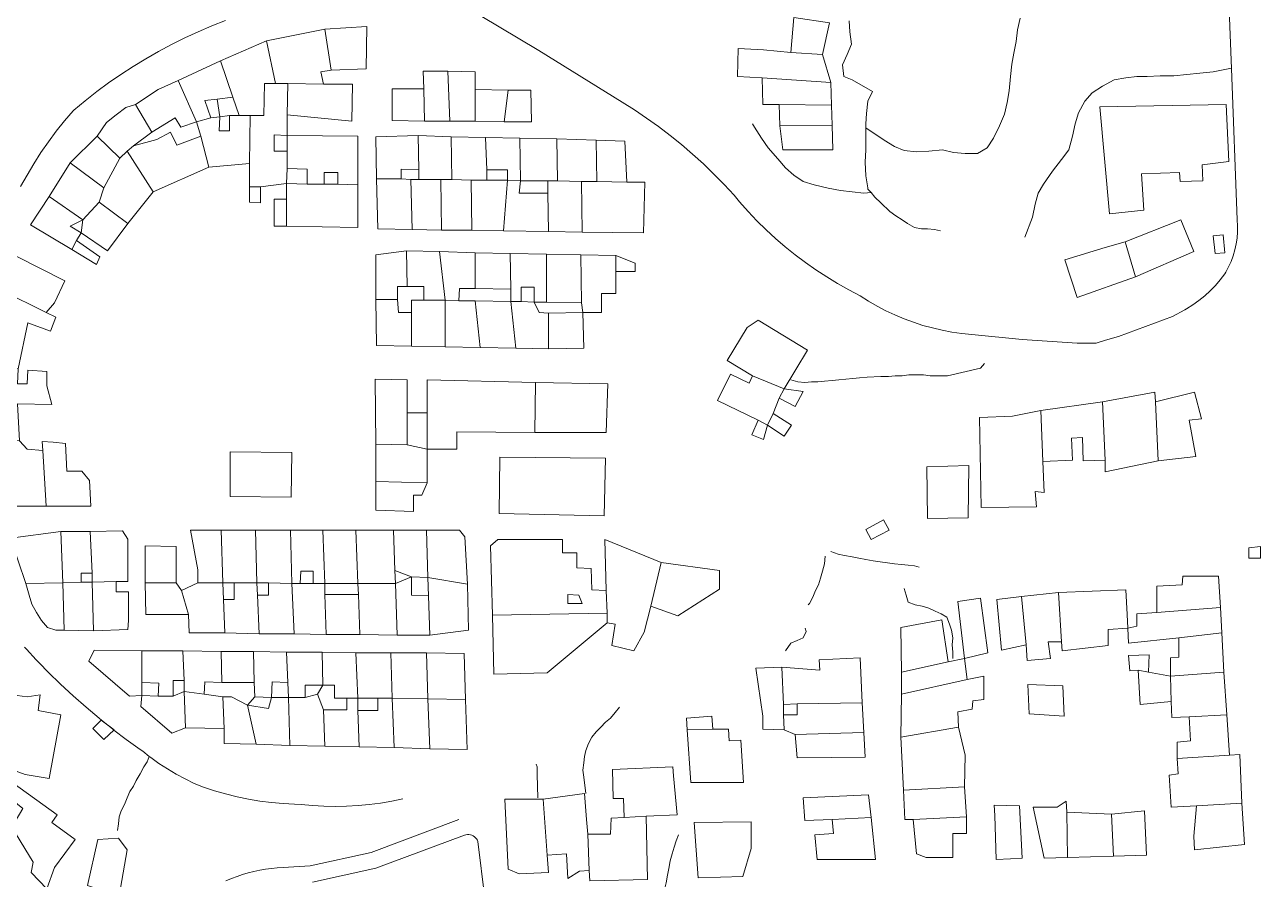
# Model space of a CAD drawing. Header units: inches. Extents: x 1138763 to 1140867, y 1050756 to 1053008.
# Drawn here: x 1139711.1 to 1139935.8, y 1051789.4 to 1051945.1 of the extents above; entities that cross this region are included whole.
import ezdxf

# ---------------------------------------------------------------- set-up
doc = ezdxf.new("R2010")
doc.units = ezdxf.units.IN
doc.header["$MEASUREMENT"] = 0
for name, color, linetype, lineweight in [('LimEdif_AM', 44, 'Continuous', 5), ('ViaPrin_AM', 1, 'Continuous', 15), ('ViaSec_AM', 1, 'Continuous', 18)]:
    doc.layers.add(name, color=color, linetype=linetype, lineweight=lineweight)

msp = doc.modelspace()

# ---------------------------------------------------------------- linework, layer by layer
at = {"layer": 'LimEdif_AM'}
for points in [[(1139755.19, 1051942.12), (1139765.81, 1051944.25), (1139766.94, 1051936.75), (1139765.06, 1051936.5), (1139765.56, 1051934.25), (1139759.06, 1051934.37), (1139756.81, 1051934.37), (1139755.19, 1051942.12)], [(1139765.81, 1051944.25), (1139773.44, 1051944.75), (1139773.31, 1051937), (1139766.94, 1051936.75), (1139765.81, 1051944.25)], [(1139857.69, 1051945.37), (1139856.44, 1051939.62), (1139850.69, 1051940), (1139851.19, 1051946.37), (1139857.69, 1051945.37)], [(1139746.81, 1051938.5), (1139755.19, 1051942.12), (1139756.81, 1051934.37), (1139754.81, 1051934.37), (1139754.69, 1051928.5), (1139752.19, 1051928.5), (1139750.19, 1051928.5), (1139749.06, 1051931.87), (1139746.81, 1051938.5)], [(1139856.44, 1051939.62), (1139857.94, 1051934.5), (1139845.44, 1051935.37), (1139840.94, 1051935.62), (1139841.06, 1051940.75), (1139845.69, 1051940.5), (1139850.69, 1051940), (1139856.44, 1051939.62)], [(1139739.06, 1051934.87), (1139746.81, 1051938.5), (1139749.06, 1051931.87), (1139746.19, 1051931.5), (1139743.94, 1051931.25), (1139745.06, 1051928.12), (1139742.44, 1051927.37), (1139739.06, 1051934.87)], [(1139783.81, 1051933.37), (1139783.69, 1051936.62), (1139788.19, 1051936.62), (1139788.56, 1051927.5), (1139783.94, 1051927.5), (1139783.81, 1051933.37)], [(1139788.19, 1051936.62), (1139793.19, 1051936.5), (1139793.19, 1051933.25), (1139793.19, 1051927.5), (1139788.56, 1051927.5), (1139788.19, 1051936.62)], [(1139857.94, 1051934.5), (1139858.06, 1051930.37), (1139848.56, 1051930.5), (1139845.56, 1051930.5), (1139845.44, 1051935.37), (1139857.94, 1051934.5)], [(1139731.31, 1051930.5), (1139735.44, 1051933.25), (1139739.06, 1051934.87), (1139742.44, 1051927.37), (1139739.56, 1051926.37), (1139738.56, 1051928.12), (1139734.31, 1051925.5), (1139731.31, 1051930.5)], [(1139759.06, 1051934.37), (1139758.94, 1051928.62), (1139758.94, 1051924.87), (1139756.56, 1051925), (1139756.56, 1051922), (1139758.94, 1051922), (1139758.94, 1051918.87), (1139758.81, 1051916.12), (1139754.06, 1051915.5), (1139752.06, 1051915.5), (1139752.06, 1051919.75), (1139752.19, 1051928.5), (1139754.69, 1051928.5), (1139754.81, 1051934.37), (1139756.81, 1051934.37), (1139759.06, 1051934.37)], [(1139765.56, 1051934.25), (1139767.31, 1051934.25), (1139770.81, 1051934.25), (1139770.69, 1051927.5), (1139758.94, 1051928.62), (1139759.06, 1051934.37), (1139765.56, 1051934.25)], [(1139783.94, 1051927.5), (1139778.06, 1051927.62), (1139778.06, 1051933.37), (1139783.81, 1051933.37), (1139783.94, 1051927.5)], [(1139793.19, 1051933.25), (1139799.19, 1051933.12), (1139798.44, 1051927.37), (1139793.19, 1051927.5), (1139793.19, 1051933.25)], [(1139799.19, 1051933.12), (1139803.31, 1051933.12), (1139803.44, 1051927.37), (1139798.44, 1051927.37), (1139799.19, 1051933.12)], [(1139746.69, 1051928.25), (1139745.06, 1051928.12), (1139743.94, 1051931.25), (1139746.19, 1051931.5), (1139746.69, 1051928.25)], [(1139749.06, 1051931.87), (1139750.19, 1051928.5), (1139748.44, 1051928.5), (1139746.69, 1051928.25), (1139746.19, 1051931.5), (1139749.06, 1051931.87)], [(1139734.31, 1051925.5), (1139730.94, 1051923), (1139729.81, 1051922), (1139728.44, 1051920.75), (1139724.31, 1051924.75), (1139726.06, 1051927.25), (1139727.81, 1051928.62), (1139729.56, 1051930), (1139731.31, 1051930.5), (1139734.31, 1051925.5)], [(1139750.19, 1051928.5), (1139752.19, 1051928.5), (1139752.06, 1051919.75), (1139744.69, 1051919.12), (1139743.19, 1051924.75), (1139742.44, 1051927.37), (1139745.06, 1051928.12), (1139746.69, 1051928.25), (1139746.56, 1051925.75), (1139748.44, 1051925.75), (1139748.44, 1051928.5), (1139750.19, 1051928.5)], [(1139748.44, 1051928.5), (1139748.44, 1051925.75), (1139746.56, 1051925.75), (1139746.69, 1051928.25), (1139748.44, 1051928.5)], [(1139858.06, 1051930.37), (1139858.19, 1051926.75), (1139848.69, 1051926.62), (1139848.56, 1051930.5), (1139858.06, 1051930.37)], [(1139908.69, 1051910.62), (1139906.94, 1051930.12), (1139929.94, 1051930.5), (1139930.44, 1051920.12), (1139925.56, 1051919.5), (1139925.69, 1051916.62), (1139921.56, 1051916.5), (1139921.44, 1051918.12), (1139914.56, 1051917.87), (1139914.94, 1051911.25), (1139908.69, 1051910.62)], [(1139742.44, 1051927.37), (1139743.19, 1051924.75), (1139738.81, 1051923.12), (1139737.69, 1051925.5), (1139735.19, 1051924.12), (1139730.94, 1051923), (1139734.31, 1051925.5), (1139738.56, 1051928.12), (1139739.56, 1051926.37), (1139742.44, 1051927.37)], [(1139858.19, 1051926.75), (1139858.31, 1051922.25), (1139849.19, 1051922.25), (1139848.69, 1051926.62), (1139858.19, 1051926.75)], [(1139728.44, 1051920.75), (1139725.56, 1051915.37), (1139719.44, 1051919.87), (1139724.31, 1051924.75), (1139728.44, 1051920.75)], [(1139743.19, 1051924.75), (1139744.69, 1051919.12), (1139734.56, 1051914.62), (1139729.81, 1051922), (1139730.94, 1051923), (1139735.19, 1051924.12), (1139737.69, 1051925.5), (1139738.81, 1051923.12), (1139743.19, 1051924.75)], [(1139758.94, 1051924.87), (1139758.94, 1051922), (1139756.56, 1051922), (1139756.56, 1051925), (1139758.94, 1051924.87)], [(1139758.94, 1051924.87), (1139771.81, 1051924.75), (1139771.81, 1051915.87), (1139768.19, 1051916), (1139768.19, 1051918.12), (1139765.69, 1051918.12), (1139765.69, 1051916), (1139762.56, 1051916), (1139762.56, 1051918.75), (1139758.94, 1051918.87), (1139758.94, 1051922), (1139758.94, 1051924.87)], [(1139782.81, 1051924.87), (1139782.94, 1051918.62), (1139779.69, 1051918.75), (1139779.69, 1051917), (1139775.19, 1051917), (1139775.06, 1051924.62), (1139782.81, 1051924.87)], [(1139782.81, 1051924.87), (1139788.81, 1051924.62), (1139788.94, 1051916.87), (1139786.94, 1051916.87), (1139782.94, 1051916.87), (1139782.94, 1051918.62), (1139782.81, 1051924.87)], [(1139788.81, 1051924.62), (1139795.06, 1051924.5), (1139795.31, 1051918.62), (1139795.31, 1051916.75), (1139792.44, 1051916.75), (1139788.94, 1051916.87), (1139788.81, 1051924.62)], [(1139795.06, 1051924.5), (1139801.31, 1051924.37), (1139801.44, 1051916.62), (1139799.06, 1051916.75), (1139799.06, 1051918.62), (1139795.31, 1051918.62), (1139795.06, 1051924.5)], [(1139801.31, 1051924.37), (1139808.06, 1051924.25), (1139808.19, 1051916.62), (1139806.44, 1051916.62), (1139801.44, 1051916.62), (1139801.31, 1051924.37)], [(1139808.06, 1051924.25), (1139815.19, 1051924), (1139815.31, 1051916.5), (1139812.56, 1051916.5), (1139808.19, 1051916.62), (1139808.06, 1051924.25)], [(1139815.19, 1051924), (1139820.44, 1051923.87), (1139820.81, 1051916.37), (1139815.31, 1051916.5), (1139815.19, 1051924)], [(1139729.81, 1051922), (1139734.56, 1051914.62), (1139729.94, 1051908.87), (1139724.69, 1051912.75), (1139725.56, 1051915.37), (1139728.44, 1051920.75), (1139729.81, 1051922)], [(1139725.56, 1051915.37), (1139724.69, 1051912.75), (1139721.69, 1051909.5), (1139715.56, 1051913.75), (1139719.44, 1051919.87), (1139725.56, 1051915.37)], [(1139758.94, 1051918.87), (1139762.56, 1051918.75), (1139762.56, 1051916), (1139758.81, 1051916.12), (1139758.94, 1051918.87)], [(1139768.19, 1051916), (1139765.69, 1051916), (1139765.69, 1051918.12), (1139768.19, 1051918.12), (1139768.19, 1051916)], [(1139782.94, 1051918.62), (1139782.94, 1051916.87), (1139781.44, 1051916.87), (1139779.69, 1051917), (1139779.69, 1051918.75), (1139782.94, 1051918.62)], [(1139795.31, 1051918.62), (1139799.06, 1051918.62), (1139799.06, 1051916.75), (1139795.31, 1051916.75), (1139795.31, 1051918.62)], [(1139754.06, 1051915.5), (1139754.06, 1051912.62), (1139752.06, 1051912.75), (1139752.06, 1051915.5), (1139754.06, 1051915.5)], [(1139762.56, 1051916), (1139765.69, 1051916), (1139768.19, 1051916), (1139771.81, 1051915.87), (1139771.81, 1051908.12), (1139758.81, 1051908.37), (1139758.81, 1051913.25), (1139758.81, 1051916.12), (1139762.56, 1051916)], [(1139779.69, 1051917), (1139781.44, 1051916.87), (1139781.69, 1051907.75), (1139775.44, 1051907.87), (1139775.19, 1051917), (1139779.69, 1051917)], [(1139782.94, 1051916.87), (1139786.94, 1051916.87), (1139787.06, 1051907.62), (1139781.69, 1051907.75), (1139781.44, 1051916.87), (1139782.94, 1051916.87)], [(1139788.94, 1051916.87), (1139792.44, 1051916.75), (1139792.56, 1051907.62), (1139787.06, 1051907.62), (1139786.94, 1051916.87), (1139788.94, 1051916.87)], [(1139795.31, 1051916.75), (1139799.06, 1051916.75), (1139798.31, 1051907.5), (1139792.56, 1051907.62), (1139792.44, 1051916.75), (1139795.31, 1051916.75)], [(1139801.44, 1051916.62), (1139801.19, 1051914.37), (1139806.44, 1051914.37), (1139806.56, 1051907.37), (1139798.31, 1051907.5), (1139799.06, 1051916.75), (1139801.44, 1051916.62)], [(1139806.44, 1051916.62), (1139806.44, 1051914.37), (1139801.19, 1051914.37), (1139801.44, 1051916.62), (1139806.44, 1051916.62)], [(1139808.19, 1051916.62), (1139812.56, 1051916.5), (1139812.69, 1051907.25), (1139806.56, 1051907.37), (1139806.44, 1051914.37), (1139806.44, 1051916.62), (1139808.19, 1051916.62)], [(1139815.31, 1051916.5), (1139820.81, 1051916.37), (1139824.06, 1051916.37), (1139823.81, 1051907.12), (1139812.69, 1051907.25), (1139812.56, 1051916.5), (1139815.31, 1051916.5)], [(1139721.69, 1051909.5), (1139719.44, 1051908.37), (1139721.44, 1051907.12), (1139720.56, 1051905.75), (1139719.69, 1051904.12), (1139712.19, 1051908.62), (1139715.56, 1051913.75), (1139721.69, 1051909.5)], [(1139724.69, 1051912.75), (1139729.94, 1051908.87), (1139726.19, 1051903.87), (1139721.44, 1051907.12), (1139721.69, 1051909.5), (1139724.69, 1051912.75)], [(1139758.81, 1051908.37), (1139756.56, 1051908.37), (1139756.56, 1051913.25), (1139758.81, 1051913.25), (1139758.81, 1051908.37)], [(1139721.44, 1051907.12), (1139719.44, 1051908.37), (1139721.69, 1051909.5), (1139721.44, 1051907.12)], [(1139911.56, 1051905.5), (1139921.69, 1051909.5), (1139924.06, 1051903.75), (1139913.44, 1051899.12), (1139911.56, 1051905.5)], [(1139927.94, 1051903.37), (1139927.56, 1051906.62), (1139929.44, 1051906.75), (1139929.69, 1051903.5), (1139927.94, 1051903.37)], [(1139720.56, 1051905.75), (1139724.81, 1051902.75), (1139724.19, 1051901.37), (1139719.69, 1051904.12), (1139720.56, 1051905.75)], [(1139780.69, 1051903.87), (1139780.81, 1051897.37), (1139779.06, 1051897.37), (1139779.06, 1051895), (1139775.06, 1051895), (1139775.06, 1051903.12), (1139780.69, 1051903.87)], [(1139780.69, 1051903.87), (1139786.69, 1051903.75), (1139787.69, 1051894.87), (1139783.81, 1051894.87), (1139783.81, 1051897.37), (1139780.81, 1051897.37), (1139780.69, 1051903.87)], [(1139786.69, 1051903.75), (1139793.19, 1051903.5), (1139793.19, 1051897), (1139790.31, 1051897), (1139790.19, 1051894.75), (1139787.69, 1051894.87), (1139786.69, 1051903.75)], [(1139913.44, 1051899.12), (1139902.81, 1051895.37), (1139900.56, 1051902.25), (1139907.94, 1051904.5), (1139911.56, 1051905.5), (1139913.44, 1051899.12)], [(1139706.94, 1051896.62), (1139709.56, 1051902.87), (1139718.44, 1051898.37), (1139716.56, 1051894.37), (1139715.06, 1051892.62), (1139706.94, 1051896.62)], [(1139793.19, 1051903.5), (1139799.56, 1051903.37), (1139799.69, 1051896.87), (1139793.19, 1051897), (1139793.19, 1051903.5)], [(1139799.56, 1051903.37), (1139806.19, 1051903.25), (1139806.19, 1051894.5), (1139803.94, 1051894.5), (1139803.94, 1051897.25), (1139801.56, 1051897.25), (1139801.56, 1051894.62), (1139799.69, 1051894.62), (1139799.69, 1051896.87), (1139799.56, 1051903.37)], [(1139806.19, 1051903.25), (1139812.44, 1051903.12), (1139812.56, 1051894.37), (1139806.19, 1051894.5), (1139806.19, 1051903.25)], [(1139812.44, 1051903.12), (1139818.81, 1051903), (1139818.81, 1051900.12), (1139818.81, 1051896.12), (1139816.19, 1051896.12), (1139816.19, 1051892.62), (1139812.81, 1051892.62), (1139812.56, 1051894.37), (1139812.44, 1051903.12)], [(1139818.81, 1051903), (1139822.31, 1051901.62), (1139822.31, 1051900.12), (1139818.81, 1051900.12), (1139818.81, 1051903)], [(1139780.81, 1051897.37), (1139783.81, 1051897.37), (1139783.81, 1051894.87), (1139781.56, 1051894.87), (1139781.56, 1051892.62), (1139779.19, 1051892.62), (1139779.06, 1051895), (1139779.06, 1051897.37), (1139780.81, 1051897.37)], [(1139799.69, 1051896.87), (1139799.69, 1051894.62), (1139793.19, 1051894.75), (1139790.19, 1051894.75), (1139790.31, 1051897), (1139793.19, 1051897), (1139799.69, 1051896.87)], [(1139803.94, 1051894.5), (1139801.56, 1051894.62), (1139801.56, 1051897.25), (1139803.94, 1051897.25), (1139803.94, 1051894.5)], [(1139715.06, 1051892.62), (1139716.81, 1051891.75), (1139715.81, 1051889.25), (1139711.69, 1051890.75), (1139709.94, 1051882.37), (1139704.06, 1051882.75), (1139706.94, 1051896.62), (1139715.06, 1051892.62)], [(1139779.06, 1051895), (1139779.19, 1051892.62), (1139781.56, 1051892.62), (1139781.56, 1051886.5), (1139775.19, 1051886.62), (1139775.06, 1051895), (1139779.06, 1051895)], [(1139787.69, 1051894.87), (1139787.69, 1051886.37), (1139781.56, 1051886.5), (1139781.56, 1051892.62), (1139781.56, 1051894.87), (1139783.81, 1051894.87), (1139787.69, 1051894.87)], [(1139790.19, 1051894.75), (1139793.19, 1051894.75), (1139794.06, 1051886.25), (1139787.69, 1051886.37), (1139787.69, 1051894.87), (1139790.19, 1051894.75)], [(1139799.69, 1051894.62), (1139800.56, 1051886.12), (1139794.06, 1051886.25), (1139793.19, 1051894.75), (1139799.69, 1051894.62)], [(1139801.56, 1051894.62), (1139803.94, 1051894.5), (1139804.81, 1051892.62), (1139806.56, 1051892.5), (1139806.56, 1051886), (1139800.56, 1051886.12), (1139799.69, 1051894.62), (1139801.56, 1051894.62)], [(1139806.19, 1051894.5), (1139812.56, 1051894.37), (1139812.81, 1051892.62), (1139806.56, 1051892.5), (1139804.81, 1051892.62), (1139803.94, 1051894.5), (1139806.19, 1051894.5)], [(1139812.81, 1051892.62), (1139812.94, 1051886.12), (1139806.56, 1051886), (1139806.56, 1051892.5), (1139812.81, 1051892.62)], [(1139843.69, 1051881.12), (1139839.06, 1051883.87), (1139842.69, 1051889.87), (1139844.69, 1051891.25), (1139853.69, 1051885.75), (1139849.44, 1051878.75), (1139843.69, 1051881.12)], [(1139709.94, 1051882.37), (1139709.81, 1051879.62), (1139711.56, 1051879.62), (1139711.69, 1051882.12), (1139715.19, 1051881.87), (1139715.19, 1051879.25), (1139716.06, 1051875.87), (1139709.81, 1051876), (1139710.19, 1051869.25), (1139704.44, 1051869.5), (1139703.94, 1051877.62), (1139704.06, 1051882.75), (1139709.94, 1051882.37)], [(1139849.44, 1051878.75), (1139848.56, 1051877), (1139847.44, 1051874.25), (1139846.44, 1051872.12), (1139844.69, 1051873), (1139837.31, 1051876.62), (1139839.69, 1051881.37), (1139843.06, 1051879.75), (1139843.69, 1051881.12), (1139849.44, 1051878.75)], [(1139775.06, 1051868.62), (1139774.94, 1051880.5), (1139780.81, 1051880.37), (1139780.81, 1051874.37), (1139780.81, 1051868.5), (1139775.06, 1051868.62)], [(1139784.44, 1051874.37), (1139784.44, 1051880.37), (1139804.19, 1051879.87), (1139804.06, 1051870.75), (1139789.81, 1051870.87), (1139789.81, 1051867.75), (1139784.44, 1051867.75), (1139784.44, 1051874.37)], [(1139804.19, 1051879.87), (1139817.31, 1051879.62), (1139817.06, 1051870.75), (1139804.06, 1051870.75), (1139804.19, 1051879.87)], [(1139849.44, 1051878.75), (1139852.94, 1051878.25), (1139851.44, 1051875.5), (1139848.56, 1051877), (1139849.44, 1051878.75)], [(1139907.44, 1051876.37), (1139916.94, 1051878.12), (1139917.06, 1051876.37), (1139917.56, 1051865.62), (1139907.94, 1051863.62), (1139907.94, 1051865.75), (1139907.44, 1051876.37)], [(1139917.06, 1051876.37), (1139924.19, 1051878.12), (1139925.44, 1051873.25), (1139923.19, 1051873), (1139924.44, 1051866.37), (1139917.56, 1051865.62), (1139917.06, 1051876.37)], [(1139896.56, 1051865.5), (1139896.81, 1051859.87), (1139895.19, 1051860), (1139895.44, 1051857.25), (1139885.31, 1051857.12), (1139885.06, 1051873.5), (1139891.06, 1051873.75), (1139896.19, 1051874.75), (1139896.56, 1051865.5)], [(1139896.19, 1051874.75), (1139907.44, 1051876.37), (1139907.94, 1051865.75), (1139903.94, 1051865.62), (1139903.81, 1051869.87), (1139901.81, 1051869.75), (1139901.94, 1051865.75), (1139896.56, 1051865.5), (1139896.19, 1051874.75)], [(1139780.81, 1051874.37), (1139784.44, 1051874.37), (1139784.44, 1051867.75), (1139780.81, 1051868.5), (1139780.81, 1051874.37)], [(1139846.44, 1051872.12), (1139845.69, 1051869.5), (1139843.56, 1051870.37), (1139844.69, 1051873), (1139846.44, 1051872.12)], [(1139847.44, 1051874.25), (1139850.81, 1051872.12), (1139849.44, 1051870.12), (1139846.44, 1051872.12), (1139847.44, 1051874.25)], [(1139710.19, 1051869.25), (1139711.56, 1051867.75), (1139714.44, 1051867.5), (1139715.06, 1051857.37), (1139706.31, 1051857.37), (1139705.19, 1051863.12), (1139704.44, 1051869.5), (1139710.19, 1051869.25)], [(1139714.44, 1051867.5), (1139714.31, 1051869.12), (1139716.31, 1051869), (1139718.56, 1051868.75), (1139718.81, 1051863.75), (1139721.56, 1051863.75), (1139722.94, 1051862), (1139723.19, 1051857.37), (1139715.06, 1051857.37), (1139714.44, 1051867.5)], [(1139780.81, 1051868.5), (1139784.44, 1051867.75), (1139784.44, 1051861.62), (1139775.06, 1051861.87), (1139775.06, 1051868.62), (1139780.81, 1051868.5)], [(1139759.69, 1051859), (1139748.56, 1051859.12), (1139748.56, 1051867.25), (1139759.81, 1051867.12), (1139759.69, 1051859)], [(1139816.69, 1051855.62), (1139797.56, 1051856), (1139797.69, 1051866.25), (1139816.94, 1051866.12), (1139816.69, 1051855.62)], [(1139875.56, 1051855.12), (1139875.44, 1051864.5), (1139883.06, 1051864.75), (1139882.94, 1051855.25), (1139875.56, 1051855.12)], [(1139784.44, 1051861.62), (1139783.44, 1051859.37), (1139781.94, 1051859.37), (1139781.94, 1051856.37), (1139775.06, 1051856.62), (1139775.06, 1051861.87), (1139784.44, 1051861.62)], [(1139865.31, 1051851.25), (1139864.31, 1051853.12), (1139867.56, 1051854.87), (1139868.56, 1051853), (1139865.31, 1051851.25)], [(1139717.69, 1051852.75), (1139718.06, 1051843.37), (1139711.31, 1051843.25), (1139708.56, 1051851.5), (1139717.69, 1051852.75)], [(1139717.69, 1051852.75), (1139723.06, 1051852.75), (1139723.44, 1051845.12), (1139721.44, 1051845.12), (1139721.44, 1051843.5), (1139718.06, 1051843.37), (1139717.69, 1051852.75)], [(1139723.44, 1051845.12), (1139723.06, 1051852.75), (1139728.94, 1051852.87), (1139729.94, 1051851.37), (1139729.94, 1051843.62), (1139727.81, 1051843.62), (1139723.44, 1051843.5), (1139723.44, 1051845.12)], [(1139742.69, 1051843.37), (1139742.69, 1051845.75), (1139741.31, 1051853), (1139746.94, 1051853), (1139747.19, 1051843.37), (1139742.69, 1051843.37)], [(1139746.94, 1051853), (1139753.19, 1051853), (1139753.44, 1051843.37), (1139749.31, 1051843.37), (1139747.19, 1051843.37), (1139746.94, 1051853)], [(1139753.19, 1051853), (1139759.56, 1051853), (1139759.81, 1051843.25), (1139755.56, 1051843.37), (1139753.44, 1051843.37), (1139753.19, 1051853)], [(1139759.56, 1051853), (1139765.44, 1051853), (1139765.81, 1051843.25), (1139763.69, 1051843.25), (1139763.69, 1051845.5), (1139761.44, 1051845.5), (1139761.31, 1051843.25), (1139759.81, 1051843.25), (1139759.56, 1051853)], [(1139765.44, 1051853), (1139771.44, 1051853), (1139771.81, 1051843.25), (1139765.81, 1051843.25), (1139765.44, 1051853)], [(1139771.44, 1051853), (1139778.31, 1051853), (1139778.56, 1051845.62), (1139778.69, 1051843.25), (1139771.81, 1051843.25), (1139771.44, 1051853)], [(1139778.31, 1051853), (1139784.31, 1051853), (1139784.56, 1051844.37), (1139781.56, 1051844.5), (1139778.56, 1051845.62), (1139778.31, 1051853)], [(1139784.31, 1051853), (1139790.31, 1051853), (1139791.31, 1051851.75), (1139791.81, 1051843.12), (1139784.56, 1051844.37), (1139784.31, 1051853)], [(1139733.06, 1051843.37), (1139733.06, 1051850.12), (1139738.69, 1051850), (1139738.69, 1051843.37), (1139733.06, 1051843.37)], [(1139817.06, 1051842), (1139817.19, 1051837.87), (1139796.31, 1051837.5), (1139795.94, 1051850.12), (1139797.31, 1051851.25), (1139809.06, 1051851.25), (1139809.06, 1051848.87), (1139811.69, 1051848.87), (1139811.69, 1051846.12), (1139814.31, 1051846), (1139814.44, 1051842.12), (1139817.06, 1051842)], [(1139817.06, 1051842), (1139816.81, 1051851.25), (1139827.06, 1051847.12), (1139825.19, 1051839.12), (1139823.94, 1051834.37), (1139822.06, 1051831), (1139818.06, 1051832), (1139818.69, 1051835.87), (1139817.19, 1051836.12), (1139817.19, 1051837.87), (1139817.06, 1051842)], [(1139936.19, 1051847.87), (1139934.06, 1051847.87), (1139934.06, 1051849.75), (1139936.19, 1051850), (1139936.19, 1051847.87)], [(1139763.69, 1051843.25), (1139761.31, 1051843.25), (1139761.44, 1051845.5), (1139763.69, 1051845.5), (1139763.69, 1051843.25)], [(1139781.56, 1051844.5), (1139778.69, 1051843.25), (1139778.56, 1051845.62), (1139781.56, 1051844.5)], [(1139827.06, 1051847.12), (1139837.69, 1051845.62), (1139837.69, 1051842.25), (1139830.06, 1051837.37), (1139825.19, 1051839.12), (1139827.06, 1051847.12)], [(1139718.06, 1051843.37), (1139718.31, 1051834.75), (1139716.81, 1051834.75), (1139715.31, 1051835.25), (1139714.19, 1051836.5), (1139713.31, 1051838), (1139712.44, 1051839.5), (1139711.94, 1051841.12), (1139711.31, 1051843.25), (1139718.06, 1051843.37)], [(1139723.44, 1051843.5), (1139723.69, 1051834.62), (1139718.31, 1051834.75), (1139718.06, 1051843.37), (1139721.44, 1051843.5), (1139723.44, 1051843.5)], [(1139723.44, 1051845.12), (1139723.44, 1051843.5), (1139721.44, 1051843.5), (1139721.44, 1051845.12), (1139723.44, 1051845.12)], [(1139727.81, 1051843.62), (1139727.81, 1051841.75), (1139730.06, 1051841.75), (1139730.06, 1051836.5), (1139729.94, 1051834.87), (1139723.69, 1051834.62), (1139723.44, 1051843.5), (1139727.81, 1051843.62)], [(1139738.69, 1051843.37), (1139739.69, 1051842), (1139740.94, 1051837.62), (1139733.19, 1051837.62), (1139733.06, 1051843.37), (1139738.69, 1051843.37)], [(1139747.19, 1051843.37), (1139747.31, 1051840.37), (1139747.56, 1051834.25), (1139741.06, 1051834.25), (1139740.94, 1051837.62), (1139739.69, 1051842), (1139742.69, 1051843.37), (1139747.19, 1051843.37)], [(1139749.31, 1051843.37), (1139749.31, 1051840.37), (1139747.31, 1051840.37), (1139747.19, 1051843.37), (1139749.31, 1051843.37)], [(1139753.44, 1051843.37), (1139753.56, 1051841.12), (1139753.81, 1051834.12), (1139747.56, 1051834.25), (1139747.31, 1051840.37), (1139749.31, 1051840.37), (1139749.31, 1051843.37), (1139753.44, 1051843.37)], [(1139755.56, 1051843.37), (1139755.56, 1051841.12), (1139753.56, 1051841.12), (1139753.44, 1051843.37), (1139755.56, 1051843.37)], [(1139759.81, 1051843.25), (1139760.19, 1051834.12), (1139753.81, 1051834.12), (1139753.56, 1051841.12), (1139755.56, 1051841.12), (1139755.56, 1051843.37), (1139759.81, 1051843.25)], [(1139761.31, 1051843.25), (1139763.69, 1051843.25), (1139765.81, 1051843.25), (1139765.81, 1051841.25), (1139766.06, 1051834), (1139760.19, 1051834.12), (1139759.81, 1051843.25), (1139761.31, 1051843.25)], [(1139771.81, 1051843.25), (1139771.94, 1051841.25), (1139765.81, 1051841.25), (1139765.81, 1051843.25), (1139771.81, 1051843.25)], [(1139778.69, 1051843.25), (1139778.94, 1051833.87), (1139772.19, 1051834), (1139771.94, 1051841.25), (1139771.81, 1051843.25), (1139778.69, 1051843.25)], [(1139781.56, 1051844.5), (1139781.56, 1051841.12), (1139784.69, 1051841), (1139784.94, 1051833.87), (1139778.94, 1051833.87), (1139778.69, 1051843.25), (1139781.56, 1051844.5)], [(1139784.56, 1051844.37), (1139784.69, 1051841), (1139781.56, 1051841.12), (1139781.56, 1051844.5), (1139784.56, 1051844.37)], [(1139791.81, 1051843.12), (1139791.94, 1051834.75), (1139784.94, 1051833.87), (1139784.69, 1051841), (1139784.56, 1051844.37), (1139791.81, 1051843.12)], [(1139928.94, 1051838.87), (1139917.31, 1051838), (1139917.31, 1051842.75), (1139921.94, 1051843), (1139922.06, 1051844.62), (1139928.56, 1051844.62), (1139928.94, 1051838.87)], [(1139771.94, 1051841.25), (1139772.19, 1051834), (1139766.06, 1051834), (1139765.81, 1051841.25), (1139771.94, 1051841.25)], [(1139812.69, 1051839.62), (1139812.06, 1051841.12), (1139810.06, 1051841.25), (1139810.06, 1051839.62), (1139812.69, 1051839.62)], [(1139812.69, 1051839.62), (1139810.06, 1051839.62), (1139810.06, 1051841.25), (1139812.06, 1051841.12), (1139812.69, 1051839.62)], [(1139893.56, 1051832.12), (1139889.06, 1051831.12), (1139888.19, 1051840.37), (1139892.69, 1051840.87), (1139893.56, 1051832.12)], [(1139892.69, 1051840.87), (1139899.44, 1051841.62), (1139899.94, 1051832.62), (1139897.56, 1051832.62), (1139897.94, 1051829.62), (1139893.69, 1051829.25), (1139893.56, 1051832.12), (1139892.69, 1051840.87)], [(1139899.44, 1051841.62), (1139911.69, 1051842.12), (1139911.94, 1051837.62), (1139912.06, 1051835.12), (1139908.44, 1051834.87), (1139908.44, 1051832), (1139900.06, 1051831), (1139899.94, 1051832.62), (1139899.44, 1051841.62)], [(1139882.31, 1051829.62), (1139881.06, 1051840), (1139885.19, 1051840.62), (1139886.56, 1051830.62), (1139882.31, 1051829.62)], [(1139928.94, 1051838.87), (1139929.19, 1051834.25), (1139921.31, 1051833.37), (1139912.19, 1051832.37), (1139912.06, 1051835.12), (1139913.69, 1051835.5), (1139913.69, 1051837.75), (1139917.31, 1051838), (1139928.94, 1051838.87)], [(1139817.19, 1051837.87), (1139817.19, 1051836.12), (1139806.31, 1051827), (1139796.56, 1051826.75), (1139796.31, 1051837.5), (1139817.19, 1051837.87)], [(1139879.31, 1051829), (1139870.81, 1051827.12), (1139870.69, 1051835.25), (1139878.19, 1051836.62), (1139879.31, 1051829)], [(1139929.19, 1051834.25), (1139929.56, 1051827.12), (1139919.81, 1051826.37), (1139919.81, 1051829.75), (1139921.31, 1051829.87), (1139921.31, 1051833.37), (1139929.19, 1051834.25)], [(1139732.44, 1051831), (1139732.44, 1051825.25), (1139732.44, 1051822.87), (1139730.19, 1051822.75), (1139722.81, 1051829.12), (1139723.81, 1051831.12), (1139732.44, 1051831)], [(1139732.44, 1051831), (1139739.94, 1051831), (1139740.19, 1051825.62), (1139738.19, 1051825.62), (1139738.19, 1051822.75), (1139735.44, 1051822.75), (1139735.56, 1051825.12), (1139732.44, 1051825.25), (1139732.44, 1051831)], [(1139739.94, 1051831), (1139746.94, 1051830.87), (1139747.06, 1051825.25), (1139743.94, 1051825.37), (1139743.81, 1051823.12), (1139740.19, 1051823.62), (1139740.19, 1051825.62), (1139739.94, 1051831)], [(1139746.94, 1051830.87), (1139752.81, 1051830.87), (1139752.94, 1051825.25), (1139747.06, 1051825.25), (1139746.94, 1051830.87)], [(1139752.81, 1051830.87), (1139758.81, 1051830.75), (1139759.06, 1051825.25), (1139756.19, 1051825.37), (1139756.06, 1051822.5), (1139753.06, 1051822.62), (1139752.94, 1051825.25), (1139752.81, 1051830.87)], [(1139758.81, 1051830.75), (1139765.31, 1051830.75), (1139765.44, 1051824.75), (1139762.19, 1051824.75), (1139762.19, 1051822.5), (1139759.19, 1051822.5), (1139759.06, 1051825.25), (1139758.81, 1051830.75)], [(1139765.31, 1051830.75), (1139771.44, 1051830.62), (1139771.81, 1051822.37), (1139769.81, 1051822.37), (1139767.56, 1051822.37), (1139767.56, 1051824.75), (1139765.44, 1051824.75), (1139765.31, 1051830.75)], [(1139771.44, 1051830.62), (1139777.81, 1051830.62), (1139778.06, 1051822.37), (1139775.44, 1051822.37), (1139771.81, 1051822.37), (1139771.44, 1051830.62)], [(1139777.81, 1051830.62), (1139784.31, 1051830.62), (1139784.56, 1051822.25), (1139778.06, 1051822.37), (1139777.81, 1051830.62)], [(1139784.31, 1051830.62), (1139791.19, 1051830.5), (1139791.44, 1051822.12), (1139784.56, 1051822.25), (1139784.31, 1051830.62)], [(1139849.06, 1051828), (1139855.94, 1051827.5), (1139855.81, 1051829.37), (1139863.31, 1051829.75), (1139863.69, 1051821.5), (1139851.81, 1051821.37), (1139849.31, 1051821.25), (1139849.06, 1051828)], [(1139879.31, 1051829), (1139882.31, 1051829.62), (1139882.81, 1051825.75), (1139870.81, 1051823.12), (1139870.81, 1051827.12), (1139879.31, 1051829)], [(1139913.94, 1051827.5), (1139912.44, 1051827.37), (1139912.19, 1051830.12), (1139915.94, 1051830.25), (1139915.81, 1051827.12), (1139913.94, 1051827.5)], [(1139849.31, 1051821.25), (1139849.31, 1051819.37), (1139849.44, 1051816.62), (1139845.56, 1051816.75), (1139845.56, 1051819.12), (1139844.31, 1051827.87), (1139849.06, 1051828), (1139849.31, 1051821.25)], [(1139915.81, 1051827.12), (1139919.81, 1051826.37), (1139919.94, 1051821.75), (1139914.31, 1051821.25), (1139913.94, 1051827.5), (1139915.81, 1051827.12)], [(1139732.44, 1051825.25), (1139735.56, 1051825.12), (1139735.44, 1051822.75), (1139732.44, 1051822.87), (1139732.44, 1051825.25)], [(1139740.19, 1051823.62), (1139738.19, 1051822.75), (1139738.19, 1051825.62), (1139740.19, 1051825.62), (1139740.19, 1051823.62)], [(1139752.94, 1051825.25), (1139753.06, 1051822.62), (1139751.69, 1051821.12), (1139748.81, 1051822.62), (1139747.19, 1051822.62), (1139743.81, 1051823.12), (1139743.94, 1051825.37), (1139747.06, 1051825.25), (1139752.94, 1051825.25)], [(1139759.06, 1051825.25), (1139759.19, 1051822.5), (1139756.06, 1051822.5), (1139756.19, 1051825.37), (1139759.06, 1051825.25)], [(1139882.81, 1051825.75), (1139885.81, 1051826.37), (1139885.81, 1051822.12), (1139883.81, 1051821.87), (1139883.69, 1051820.37), (1139881.06, 1051819.87), (1139881.19, 1051817.12), (1139870.69, 1051815.25), (1139870.81, 1051823.12), (1139882.81, 1051825.75)], [(1139929.56, 1051827.12), (1139930.06, 1051819.37), (1139923.19, 1051819), (1139920.06, 1051818.87), (1139919.94, 1051821.75), (1139919.81, 1051826.37), (1139929.56, 1051827.12)], [(1139707.94, 1051823.12), (1139711.56, 1051822.62), (1139713.94, 1051823), (1139713.56, 1051820.12), (1139717.69, 1051819.37), (1139715.56, 1051807.75), (1139711.19, 1051808.5), (1139703.94, 1051811.12), (1139705.56, 1051815.87), (1139707.94, 1051823.12)], [(1139735.44, 1051822.75), (1139738.19, 1051822.75), (1139740.19, 1051823.62), (1139740.44, 1051817), (1139737.94, 1051816), (1139732.31, 1051820.87), (1139732.44, 1051822.87), (1139735.44, 1051822.75)], [(1139743.81, 1051823.12), (1139747.19, 1051822.62), (1139747.44, 1051816.87), (1139740.44, 1051817), (1139740.19, 1051823.62), (1139743.81, 1051823.12)], [(1139764.44, 1051823.12), (1139765.56, 1051820.25), (1139765.81, 1051813.62), (1139759.44, 1051813.75), (1139759.19, 1051822.5), (1139762.19, 1051822.5), (1139764.44, 1051823.12)], [(1139765.44, 1051824.75), (1139764.44, 1051823.12), (1139762.19, 1051822.5), (1139762.19, 1051824.75), (1139765.44, 1051824.75)], [(1139765.44, 1051824.75), (1139767.56, 1051824.75), (1139767.56, 1051822.37), (1139769.81, 1051822.37), (1139769.81, 1051820.25), (1139765.56, 1051820.25), (1139764.44, 1051823.12), (1139765.44, 1051824.75)], [(1139900.44, 1051819.12), (1139894.06, 1051819.5), (1139893.81, 1051824.87), (1139900.19, 1051824.62), (1139900.44, 1051819.12)], [(1139751.69, 1051821.12), (1139753.31, 1051814), (1139747.44, 1051814.12), (1139747.44, 1051816.87), (1139747.19, 1051822.62), (1139748.81, 1051822.62), (1139751.69, 1051821.12)], [(1139756.06, 1051822.5), (1139755.56, 1051820.5), (1139751.69, 1051821.12), (1139753.06, 1051822.62), (1139756.06, 1051822.5)], [(1139759.19, 1051822.5), (1139759.44, 1051813.75), (1139753.31, 1051814), (1139751.69, 1051821.12), (1139755.56, 1051820.5), (1139756.06, 1051822.5), (1139759.19, 1051822.5)], [(1139771.81, 1051822.37), (1139771.81, 1051820.12), (1139772.06, 1051813.5), (1139765.81, 1051813.62), (1139765.56, 1051820.25), (1139769.81, 1051820.25), (1139769.81, 1051822.37), (1139771.81, 1051822.37)], [(1139775.44, 1051822.37), (1139775.44, 1051820.12), (1139771.81, 1051820.12), (1139771.81, 1051822.37), (1139775.44, 1051822.37)], [(1139778.06, 1051822.37), (1139778.44, 1051813.37), (1139772.06, 1051813.5), (1139771.81, 1051820.12), (1139775.44, 1051820.12), (1139775.44, 1051822.37), (1139778.06, 1051822.37)], [(1139784.56, 1051822.25), (1139784.94, 1051813.12), (1139778.44, 1051813.37), (1139778.06, 1051822.37), (1139784.56, 1051822.25)], [(1139791.44, 1051822.12), (1139791.69, 1051813), (1139784.94, 1051813.12), (1139784.56, 1051822.25), (1139791.44, 1051822.12)], [(1139863.69, 1051821.5), (1139863.94, 1051816.12), (1139851.44, 1051815.75), (1139849.44, 1051816.62), (1139849.31, 1051819.37), (1139851.81, 1051819.37), (1139851.81, 1051821.37), (1139863.69, 1051821.5)], [(1139851.81, 1051821.37), (1139851.81, 1051819.37), (1139849.31, 1051819.37), (1139849.31, 1051821.25), (1139851.81, 1051821.37)], [(1139725.56, 1051814.87), (1139723.56, 1051816.87), (1139725.06, 1051818.37), (1139727.44, 1051816.62), (1139725.56, 1051814.87)], [(1139836.44, 1051816.75), (1139831.81, 1051816.62), (1139831.69, 1051818.75), (1139836.31, 1051819.12), (1139836.44, 1051816.75)], [(1139930.06, 1051819.37), (1139930.56, 1051812), (1139921.06, 1051811.37), (1139921.06, 1051814.37), (1139923.44, 1051814.62), (1139923.19, 1051819), (1139930.06, 1051819.37)], [(1139836.44, 1051816.75), (1139839.31, 1051816.75), (1139839.44, 1051814.62), (1139841.56, 1051814.75), (1139842.06, 1051807), (1139832.44, 1051807), (1139831.81, 1051816.62), (1139836.44, 1051816.75)], [(1139863.94, 1051816.12), (1139864.19, 1051811.62), (1139851.81, 1051811.5), (1139851.44, 1051815.75), (1139863.94, 1051816.12)], [(1139881.19, 1051817.12), (1139882.44, 1051812), (1139882.31, 1051806.25), (1139871.19, 1051805.62), (1139870.69, 1051815.25), (1139881.19, 1051817.12)], [(1139930.56, 1051812), (1139932.44, 1051812.12), (1139932.81, 1051803.25), (1139924.56, 1051802.75), (1139919.94, 1051802.5), (1139919.56, 1051808.37), (1139921.19, 1051808.62), (1139921.06, 1051811.37), (1139930.56, 1051812)], [(1139824.31, 1051800.87), (1139820.31, 1051800.62), (1139820.19, 1051804.12), (1139818.31, 1051804.12), (1139818.19, 1051809.37), (1139829.19, 1051809.87), (1139829.31, 1051808.25), (1139829.94, 1051801.12), (1139824.31, 1051800.87)], [(1139715.19, 1051787.62), (1139712.31, 1051790.62), (1139712.69, 1051792.5), (1139708.81, 1051798.87), (1139710.81, 1051802.25), (1139706.19, 1051806), (1139707.69, 1051807.87), (1139717.06, 1051801.12), (1139716.06, 1051799.75), (1139720.31, 1051796.62), (1139716.56, 1051791.5), (1139715.19, 1051787.62)], [(1139805.56, 1051804), (1139813.06, 1051805), (1139813.44, 1051800.25), (1139813.69, 1051797.62), (1139813.94, 1051791), (1139812.19, 1051790.87), (1139810.06, 1051789.5), (1139809.81, 1051794), (1139806.31, 1051793.75), (1139805.56, 1051804)], [(1139882.31, 1051806.25), (1139882.69, 1051800.75), (1139872.94, 1051800.25), (1139871.44, 1051800.25), (1139871.19, 1051805.62), (1139882.31, 1051806.25)], [(1139806.31, 1051793.75), (1139806.56, 1051790.62), (1139801.19, 1051790.37), (1139799.19, 1051791.25), (1139798.56, 1051804), (1139805.56, 1051804), (1139806.31, 1051793.75)], [(1139865.31, 1051800.62), (1139858.19, 1051800.25), (1139853.19, 1051800.12), (1139852.94, 1051804.25), (1139864.81, 1051804.75), (1139865.31, 1051800.62)], [(1139888.06, 1051793), (1139887.81, 1051801), (1139887.69, 1051802.87), (1139892.31, 1051802.75), (1139892.81, 1051793.25), (1139890.69, 1051793.12), (1139888.06, 1051793)], [(1139900.94, 1051801.62), (1139901.06, 1051793.37), (1139896.81, 1051793.25), (1139894.81, 1051802.5), (1139899.19, 1051802.5), (1139900.81, 1051803.62), (1139900.94, 1051801.62)], [(1139932.81, 1051803.25), (1139933.31, 1051795.75), (1139924.19, 1051794.75), (1139924.06, 1051797.25), (1139924.56, 1051802.75), (1139932.81, 1051803.25)], [(1139824.31, 1051800.87), (1139824.56, 1051789.37), (1139814.06, 1051789.12), (1139813.94, 1051791), (1139813.69, 1051797.62), (1139817.81, 1051797.62), (1139817.94, 1051800.5), (1139820.31, 1051800.62), (1139824.31, 1051800.87)], [(1139865.31, 1051800.62), (1139866.06, 1051793), (1139855.44, 1051793), (1139855.06, 1051797.5), (1139858.44, 1051797.75), (1139858.19, 1051800.25), (1139865.31, 1051800.62)], [(1139882.69, 1051800.75), (1139882.69, 1051797.75), (1139880.19, 1051797.75), (1139880.19, 1051793.37), (1139875.31, 1051793.37), (1139873.56, 1051794), (1139872.94, 1051800.25), (1139882.69, 1051800.75)], [(1139900.94, 1051801.62), (1139909.06, 1051801.25), (1139909.44, 1051793.62), (1139901.06, 1051793.37), (1139900.94, 1051801.62)], [(1139909.06, 1051801.25), (1139915.06, 1051801.87), (1139915.44, 1051793.75), (1139909.44, 1051793.62), (1139909.06, 1051801.25)], [(1139833.81, 1051789.62), (1139833.06, 1051799.75), (1139843.44, 1051799.87), (1139843.44, 1051795), (1139841.94, 1051789.87), (1139833.81, 1051789.62)], [(1139728.31, 1051786.37), (1139722.56, 1051788.25), (1139724.44, 1051796.62), (1139728.19, 1051796.87), (1139729.81, 1051794.75), (1139728.31, 1051786.37)]]:
    msp.add_lwpolyline(points, dxfattribs=at)
at = {"layer": 'ViaPrin_AM'}
for points in [[(1139794.11, 1051946.75), (1139804.76, 1051940.33), (1139819.95, 1051930.95), (1139822.2, 1051929.53), (1139824.41, 1051928.04), (1139826.57, 1051926.49), (1139828.69, 1051924.88), (1139830.76, 1051923.21), (1139832.77, 1051921.48), (1139834.74, 1051919.69), (1139836.65, 1051917.84), (1139838.51, 1051915.94), (1139840.32, 1051913.98), (1139841.32, 1051912.79), (1139842.87, 1051911.04), (1139844.48, 1051909.34), (1139846.15, 1051907.71), (1139847.87, 1051906.12), (1139849.64, 1051904.6), (1139851.46, 1051903.13), (1139853.33, 1051901.73), (1139855.24, 1051900.39), (1139857.2, 1051899.11), (1139859.19, 1051897.9), (1139861.23, 1051896.75), (1139863.31, 1051895.68), (1139864.83, 1051894.7), (1139866.4, 1051893.79), (1139868, 1051892.95), (1139869.64, 1051892.18), (1139871.31, 1051891.48), (1139873, 1051890.85), (1139874.73, 1051890.29), (1139876.47, 1051889.81), (1139878.24, 1051889.4), (1139880.02, 1051889.07), (1139881.81, 1051888.82), (1139883.62, 1051888.64), (1139892.8, 1051887.74), (1139902.79, 1051887.04), (1139906.26, 1051887.02), (1139907.95, 1051887.57), (1139910.36, 1051888.25), (1139920.2, 1051891.92), (1139922.45, 1051893.13), (1139922.76, 1051893.31), (1139923.9, 1051894.04), (1139925, 1051894.84), (1139926.05, 1051895.69), (1139927.04, 1051896.6), (1139927.99, 1051897.57), (1139928.87, 1051898.59), (1139929.7, 1051899.66), (1139929.87, 1051899.95), (1139930.4, 1051900.92), (1139930.86, 1051901.93), (1139931.24, 1051902.97), (1139931.55, 1051904.03), (1139931.79, 1051905.11), (1139931.95, 1051906.2), (1139932.03, 1051907.31), (1139932.04, 1051908.41), (1139931.97, 1051909.52), (1139930.9, 1051937.09), (1139928.34, 1052003.14)], [(1139710.39, 1051915.56), (1139711.56, 1051917.67), (1139712.79, 1051919.73), (1139714.09, 1051921.75), (1139715.46, 1051923.73), (1139716.89, 1051925.67), (1139718.38, 1051927.55), (1139719.93, 1051929.39), (1139720.06, 1051929.5), (1139722.13, 1051931.21), (1139724.24, 1051932.87), (1139726.41, 1051934.46), (1139728.62, 1051935.99), (1139730.87, 1051937.46), (1139733.17, 1051938.86), (1139735.5, 1051940.19), (1139737.87, 1051941.46), (1139740.28, 1051942.66), (1139742.72, 1051943.78), (1139745.19, 1051944.84), (1139747.7, 1051945.82)], [(1139780.03, 1051804.02), (1139778, 1051803.6), (1139775.95, 1051803.26), (1139773.9, 1051802.99), (1139771.84, 1051802.8), (1139769.77, 1051802.69), (1139767.7, 1051802.66), (1139765.63, 1051802.71), (1139763.56, 1051802.83), (1139761.5, 1051803.03), (1139760.3, 1051803.06), (1139758.18, 1051803.18), (1139756.07, 1051803.37), (1139753.97, 1051803.64), (1139751.87, 1051803.99), (1139749.8, 1051804.42), (1139747.73, 1051804.92), (1139745.69, 1051805.49), (1139743.67, 1051806.14), (1139742.02, 1051806.86), (1139740.36, 1051807.67), (1139738.73, 1051808.55), (1139737.14, 1051809.49), (1139735.59, 1051810.5), (1139734.08, 1051811.58), (1139733.83, 1051811.77), (1139732.62, 1051812.72), (1139732.16, 1051813.04), (1139729.62, 1051814.87), (1139727.39, 1051816.57), (1139727.13, 1051816.76), (1139725.1, 1051818.39), (1139724.69, 1051818.72), (1139722.3, 1051820.73), (1139719.95, 1051822.8), (1139717.66, 1051824.93), (1139715.43, 1051827.12), (1139713.81, 1051828.78), (1139713.24, 1051829.36), (1139711.43, 1051831.32), (1139711.12, 1051831.65)], [(1139747.79, 1051789.12), (1139748.79, 1051789.52), (1139749.8, 1051789.9), (1139750.82, 1051790.23), (1139751.85, 1051790.53), (1139752.89, 1051790.79), (1139753.94, 1051791.02), (1139755, 1051791.21), (1139756.07, 1051791.36), (1139757.14, 1051791.47), (1139758.21, 1051791.55), (1139763.13, 1051791.82), (1139774.22, 1051794.26), (1139790.2, 1051800.25)], [(1139794.92, 1051785.96), (1139793.69, 1051796.28), (1139793.58, 1051796.53), (1139793.43, 1051796.76), (1139793.25, 1051796.96), (1139793.04, 1051797.14), (1139792.81, 1051797.29), (1139792.56, 1051797.41), (1139792.3, 1051797.49), (1139792.03, 1051797.53), (1139791.76, 1051797.53), (1139791.49, 1051797.5), (1139791.22, 1051797.43), (1139775.08, 1051791.38), (1139763.54, 1051788.84)]]:
    msp.add_lwpolyline(points, dxfattribs=at)
at = {"layer": 'ViaSec_AM'}
for points in [[(1139861.31, 1051945.75), (1139861.44, 1051943.75), (1139861.69, 1051941.5), (1139860.94, 1051939.62), (1139860.06, 1051937.75), (1139860.31, 1051935.62), (1139861.81, 1051935), (1139865.56, 1051932.87), (1139864.69, 1051931.12), (1139864.44, 1051928.87), (1139864.31, 1051927), (1139864.31, 1051926.25), (1139864.31, 1051924.5), (1139864.31, 1051922.25), (1139864.19, 1051920), (1139864.31, 1051917.5), (1139864.69, 1051915.37), (1139864.69, 1051915.12), (1139865.31, 1051914.5), (1139865.94, 1051913.62), (1139867.06, 1051912.62), (1139868.69, 1051911), (1139869.81, 1051910.25), (1139870.94, 1051909.5), (1139871.94, 1051908.87), (1139873.19, 1051908.12), (1139874.44, 1051907.87), (1139875.56, 1051907.87), (1139876.81, 1051907.75), (1139877.94, 1051907.5)], [(1139864.31, 1051926.25), (1139867.69, 1051924), (1139869.56, 1051922.87), (1139871.31, 1051922.12), (1139873.56, 1051921.87), (1139875.81, 1051922), (1139878.31, 1051922.25), (1139880.31, 1051921.75), (1139882.44, 1051921.62), (1139884.69, 1051921.62), (1139886.44, 1051922.62), (1139887.56, 1051924.37), (1139888.69, 1051926.62), (1139889.56, 1051928.75), (1139890.06, 1051930.87), (1139890.44, 1051933), (1139890.69, 1051935.62), (1139890.94, 1051937.87), (1139891.31, 1051939.87), (1139891.69, 1051942), (1139891.94, 1051944.12), (1139892.44, 1051946.25)], [(1139893.31, 1051906.37), (1139894.69, 1051910), (1139895.19, 1051912.37), (1139895.69, 1051914.37), (1139896.69, 1051916), (1139898.31, 1051918.37), (1139899.94, 1051920.5), (1139901.31, 1051922.25), (1139901.94, 1051924.75), (1139902.44, 1051927), (1139903.06, 1051929), (1139904.19, 1051931.12), (1139905.56, 1051932.62), (1139907.44, 1051933.87), (1139909.56, 1051935), (1139911.69, 1051935.37), (1139913.69, 1051935.62), (1139915.56, 1051935.62), (1139917.94, 1051935.75), (1139920.44, 1051935.75), (1139922.81, 1051936), (1139925.19, 1051936.25), (1139927.56, 1051936.5), (1139930.94, 1051937.12)], [(1139865.31, 1051914.5), (1139863.94, 1051914.37), (1139861.81, 1051914.62), (1139859.69, 1051914.87), (1139857.44, 1051915.25), (1139854.94, 1051915.87), (1139852.94, 1051916.5), (1139851.19, 1051917.62), (1139849.69, 1051919), (1139848.31, 1051920.62), (1139846.56, 1051922.62), (1139845.31, 1051924.37), (1139844.06, 1051926.37), (1139843.69, 1051927)], [(1139850.69, 1051880.37), (1139851.94, 1051880), (1139853.19, 1051879.87), (1139854.44, 1051880), (1139855.56, 1051880), (1139856.81, 1051880.12), (1139858.19, 1051880.25), (1139859.44, 1051880.37), (1139860.69, 1051880.5), (1139861.94, 1051880.62), (1139863.19, 1051880.75), (1139864.56, 1051880.87), (1139867.06, 1051881), (1139868.44, 1051881), (1139869.69, 1051881.12), (1139870.94, 1051881.12), (1139872.19, 1051881.25), (1139873.44, 1051881.25), (1139874.81, 1051881.25), (1139876.06, 1051881.12), (1139878.69, 1051881.12), (1139879.19, 1051881.12), (1139885.19, 1051882.5), (1139885.94, 1051883.37)], [(1139856.94, 1051848.25), (1139856.81, 1051846.87), (1139856.44, 1051845.5), (1139856.06, 1051844.25), (1139855.69, 1051843), (1139855.19, 1051842), (1139854.69, 1051840.75), (1139854.06, 1051839.62), (1139853.81, 1051839.37)], [(1139857.94, 1051849.12), (1139859.31, 1051848.62), (1139860.44, 1051848.37), (1139861.81, 1051848.12), (1139863.06, 1051847.87), (1139864.31, 1051847.62), (1139865.69, 1051847.37), (1139869.56, 1051846.87), (1139870.81, 1051846.75), (1139872.06, 1051846.62), (1139873.19, 1051846.5), (1139874.06, 1051846.25)], [(1139871.31, 1051842.37), (1139871.69, 1051841.12), (1139872.06, 1051839.87), (1139873.31, 1051839.37), (1139874.56, 1051839.12), (1139875.81, 1051838.75), (1139876.94, 1051838.25), (1139878.06, 1051837.75), (1139879.06, 1051837.12), (1139879.56, 1051835.87), (1139879.94, 1051834.75), (1139880.19, 1051833.37), (1139880.06, 1051832.12), (1139880.19, 1051830.75), (1139880.19, 1051829.62)], [(1139849.69, 1051831), (1139850.69, 1051832.37), (1139851.81, 1051832.87), (1139852.94, 1051833.37), (1139853.44, 1051834.5), (1139853.31, 1051835.12)], [(1139813.31, 1051805), (1139812.94, 1051808), (1139812.81, 1051809.25), (1139812.94, 1051810.62), (1139813.06, 1051811.75), (1139813.31, 1051812.87), (1139813.81, 1051814.12), (1139814.44, 1051815.25), (1139815.19, 1051816.25), (1139816.06, 1051817.12), (1139816.94, 1051818), (1139817.81, 1051818.75), (1139818.69, 1051819.75), (1139819.44, 1051820.75)], [(1139733.81, 1051811.75), (1139733.44, 1051810.75), (1139732.81, 1051809.87), (1139732.19, 1051808.62), (1139731.44, 1051807.37), (1139730.94, 1051806.37), (1139730.31, 1051805.37), (1139729.81, 1051804.25), (1139729.31, 1051803), (1139728.69, 1051801.87), (1139728.31, 1051800.75), (1139728.19, 1051799.5), (1139728.06, 1051798.25)], [(1139804.56, 1051804.25), (1139804.44, 1051808.5), (1139804.44, 1051809.87), (1139804.31, 1051810.37)], [(1139827.06, 1051783.62), (1139827.19, 1051784.87), (1139827.44, 1051786.25), (1139827.69, 1051787.5), (1139827.94, 1051788.75), (1139828.19, 1051790.12), (1139828.44, 1051791.37), (1139828.69, 1051792.75), (1139829.06, 1051794), (1139829.44, 1051795.25), (1139829.81, 1051796.37), (1139830.19, 1051797.5)]]:
    msp.add_lwpolyline(points, dxfattribs=at)

doc.saveas('drawing.dxf')
